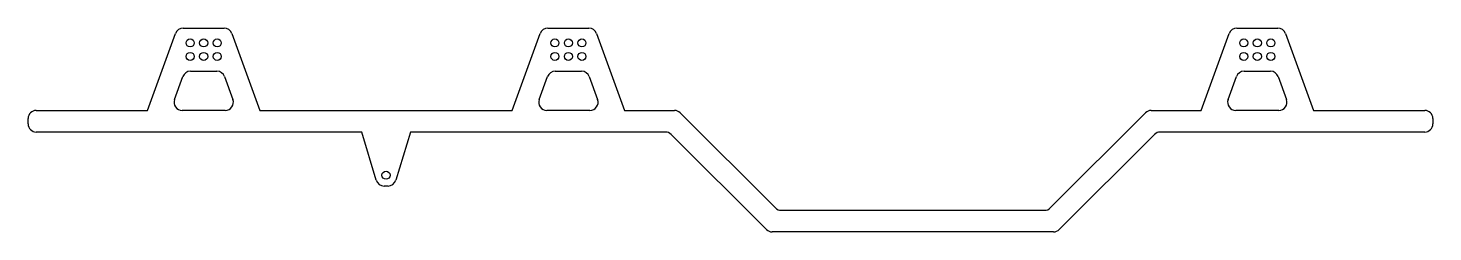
# Model space of a CAD drawing. Extents: x 0 to 520, y 0 to 76.
import ezdxf

# ---------------------------------------------------------------- set-up
doc = ezdxf.new("R2010")
doc.units = 0
doc.layers.get('0').update_dxf_attribs({"linetype": 'continuous'})

# ---------------------------------------------------------------- blocks, each defined once
blk = doc.blocks.new('FILLET')
at = {"color": 0}
for p, q in [((44.21, 45), (54.59, 73.53)), ((57.41, 75.5), (72.59, 75.5)), ((75.41, 73.53), (85.79, 45)), ((179.21, 45), (189.59, 73.53)), ((192.41, 75.5), (207.59, 75.5)), ((210.41, 73.53), (220.79, 45)), ((434.21, 45), (444.59, 73.53)), ((447.41, 75.5), (462.59, 75.5)), ((465.41, 73.53), (475.79, 45)), ((54.19, 49.03), (57.28, 57.53)), ((60.1, 59.5), (69.9, 59.5)), ((72.72, 57.53), (75.81, 49.03)), ((189.19, 49.03), (192.28, 57.53)), ((195.1, 59.5), (204.9, 59.5)), ((207.72, 57.53), (210.81, 49.03)), ((444.19, 49.03), (447.28, 57.53)), ((450.1, 59.5), (459.9, 59.5)), ((462.72, 57.53), (465.81, 49.03)), ((0, 40), (0, 42)), ((3, 45), (44.21, 45)), ((72.99, 45), (57.01, 45)), ((85.79, 45), (179.21, 45)), ((207.99, 45), (192.01, 45)), ((220.79, 45), (239.26, 45)), ((241.38, 44.12), (276.62, 8.88)), ((378.38, 8.88), (413.62, 44.12)), ((415.74, 45), (434.21, 45)), ((462.99, 45), (447.01, 45)), ((475.79, 45), (517, 45)), ((520, 42), (520, 40)), ((123.5, 37), (3, 37)), ((128.88, 19.13), (123.5, 37)), ((141.5, 37), (136.12, 19.13)), ((235.94, 37), (141.5, 37)), ((517, 37), (419.06, 37)), ((273.31, 0.88), (238.06, 36.12)), ((416.94, 36.12), (381.69, 0.88)), ((133.24, 17), (131.76, 17)), ((278.74, 8), (376.26, 8)), ((379.57, 0), (275.43, 0))]:
    blk.add_line(p, q, dxfattribs=at)
for centre in [(60, 70), (65, 70), (70, 70), (195, 70), (200, 70), (205, 70), (450, 70), (455, 70), (460, 70), (60, 65), (65, 65), (70, 65), (195, 65), (200, 65), (205, 65), (450, 65), (455, 65), (460, 65), (132.5, 21)]:
    blk.add_circle(centre, 1.5, dxfattribs=at)
for centre, start, end in [((57.41, 72.5), 90, 160), ((72.59, 72.5), 20, 90), ((192.41, 72.5), 90, 160), ((207.59, 72.5), 20, 90), ((447.41, 72.5), 90, 160), ((462.59, 72.5), 20, 90), ((60.1, 56.5), 90, 160), ((69.9, 56.5), 20, 90), ((195.1, 56.5), 90, 160), ((204.9, 56.5), 20, 90), ((450.1, 56.5), 90, 160), ((459.9, 56.5), 20, 90), ((57.01, 48), 160, -90), ((72.99, 48), -90, 20), ((192.01, 48), 160, -90), ((207.99, 48), -90, 20), ((447.01, 48), 160, -90), ((462.99, 48), -90, 20), ((3, 42), 90, -180), ((239.26, 42), 45, 90), ((415.74, 42), 90, 135), ((517, 42), 0, 90), ((3, 40), 180, -90), ((235.94, 34), 45, 90), ((419.06, 34), 90, 135), ((517, 40), -90, 0), ((131.76, 20), -163.2276, -90), ((133.24, 20), -90, -16.7724), ((278.74, 11), -135, -90), ((376.26, 11), -90, -45), ((275.43, 3), -135, -90), ((379.57, 3), -90, -45)]:
    blk.add_arc(centre, 3, start, end, dxfattribs=at)

msp = doc.modelspace()

# ---------------------------------------------------------------- block references
at = {"color": 0}
msp.add_blockref('FILLET', (0, 0), dxfattribs=at)

doc.saveas('drawing.dxf')
